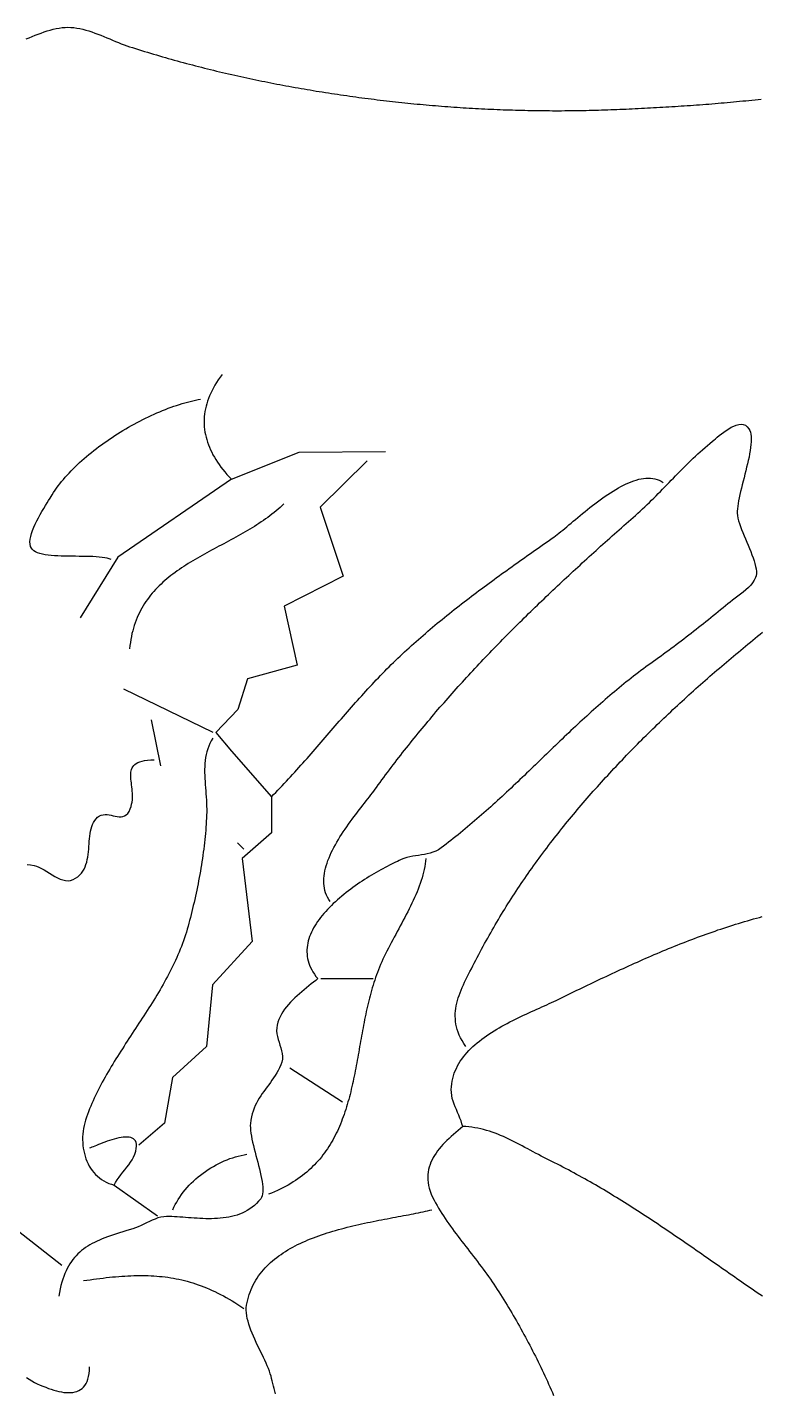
# Model space of a CAD drawing. Header units: millimetres. Extents: x 144 to 1034, y 80 to 1104.
# Drawn here: x 576.4 to 814.1, y 660.9 to 1104.2 of the extents above; entities that cross this region are included whole.
import ezdxf

# ---------------------------------------------------------------- set-up
doc = ezdxf.new("R2010")
doc.units = ezdxf.units.MM
doc.layers.add('0_0_0', color=3, linetype='Continuous')

msp = doc.modelspace()

# ---------------------------------------------------------------- linework, layer by layer
at = {"layer": '0_0_0'}
for points in [[(576, 1100.41), (576.96, 1100.81), (577.93, 1101.21), (578.9, 1101.6), (579.87, 1101.97), (580.85, 1102.34), (581.83, 1102.68), (582.8, 1103), (583.78, 1103.29), (584.75, 1103.55), (585.71, 1103.77), (586.68, 1103.94), (587.63, 1104.08), (588.58, 1104.16), (589.52, 1104.19), (590.46, 1104.16), (591.41, 1104.08), (592.37, 1103.94), (593.33, 1103.77), (594.3, 1103.55), (595.27, 1103.29), (596.25, 1103), (597.22, 1102.68), (598.2, 1102.34), (599.17, 1101.97), (600.15, 1101.6), (601.12, 1101.21), (602.08, 1100.81), (603.05, 1100.41), (604, 1100.01), (604.95, 1099.62), (605.88, 1099.24), (606.81, 1098.87), (607.73, 1098.52), (608.63, 1098.2), (609.52, 1097.9), (610.48, 1097.6), (611.44, 1097.29), (612.4, 1096.99), (613.36, 1096.7), (614.33, 1096.4), (615.29, 1096.11), (616.26, 1095.81), (617.22, 1095.52), (618.19, 1095.24), (619.16, 1094.95), (620.13, 1094.67), (621.1, 1094.39), (622.07, 1094.11), (623.04, 1093.84), (624.01, 1093.56), (624.99, 1093.29), (625.96, 1093.03), (626.93, 1092.76), (627.91, 1092.5), (628.89, 1092.24), (629.86, 1091.98), (630.84, 1091.72), (631.82, 1091.47), (632.8, 1091.22), (633.78, 1090.97), (634.76, 1090.72), (635.74, 1090.48), (636.72, 1090.24), (637.7, 1090), (638.68, 1089.77), (639.66, 1089.53), (640.64, 1089.3), (641.63, 1089.08), (642.61, 1088.85), (643.59, 1088.63), (644.57, 1088.41), (645.56, 1088.19), (646.54, 1087.98), (647.52, 1087.77), (648.5, 1087.56), (649.47, 1087.36), (650.44, 1087.16), (651.42, 1086.96), (652.39, 1086.76), (653.37, 1086.56), (654.34, 1086.37), (655.32, 1086.18), (656.3, 1085.99), (657.28, 1085.8), (658.25, 1085.61), (659.23, 1085.43), (660.21, 1085.24), (661.19, 1085.06), (662.17, 1084.89), (663.15, 1084.71), (664.13, 1084.54), (665.12, 1084.36), (666.1, 1084.19), (667.08, 1084.02), (668.06, 1083.86), (669.05, 1083.69), (670.03, 1083.53), (671.02, 1083.37), (672, 1083.21), (672.99, 1083.06), (673.97, 1082.9), (674.96, 1082.75), (675.95, 1082.6), (676.93, 1082.45), (677.92, 1082.31), (678.91, 1082.16), (679.9, 1082.02), (680.89, 1081.88), (681.88, 1081.74), (682.87, 1081.61), (683.86, 1081.47), (684.85, 1081.34), (685.84, 1081.21), (686.83, 1081.08), (687.82, 1080.96), (688.81, 1080.83), (689.8, 1080.71), (690.79, 1080.59), (691.79, 1080.47), (692.78, 1080.36), (693.77, 1080.24), (694.77, 1080.13), (695.76, 1080.02), (696.75, 1079.91), (697.75, 1079.81), (698.74, 1079.7), (699.74, 1079.6), (700.73, 1079.5), (701.73, 1079.4), (702.72, 1079.31), (703.72, 1079.22), (704.71, 1079.12), (705.71, 1079.04), (706.7, 1078.95), (707.7, 1078.86), (708.7, 1078.78), (709.69, 1078.7), (710.69, 1078.62), (711.69, 1078.54), (712.68, 1078.47), (713.68, 1078.39), (714.68, 1078.32), (715.68, 1078.26), (716.67, 1078.19), (717.67, 1078.12), (718.67, 1078.06), (719.67, 1078), (720.66, 1077.94), (721.66, 1077.89), (722.66, 1077.83), (723.66, 1077.78), (724.66, 1077.73), (725.66, 1077.68), (726.65, 1077.64), (727.65, 1077.59), (728.65, 1077.55), (729.65, 1077.51), (730.65, 1077.47), (731.65, 1077.44), (732.64, 1077.4), (733.64, 1077.37), (734.64, 1077.34), (735.64, 1077.32), (736.64, 1077.29), (737.64, 1077.27), (738.63, 1077.25), (739.63, 1077.23), (740.63, 1077.21), (741.63, 1077.2), (742.63, 1077.18), (743.62, 1077.17), (744.62, 1077.16), (745.62, 1077.16), (746.62, 1077.15), (747.61, 1077.15), (748.61, 1077.15), (749.61, 1077.15), (750.61, 1077.16), (751.6, 1077.17), (752.6, 1077.17), (753.6, 1077.18), (754.59, 1077.2), (755.59, 1077.21), (756.59, 1077.23), (757.58, 1077.25), (758.58, 1077.27), (759.57, 1077.29), (760.57, 1077.32), (761.56, 1077.35), (762.56, 1077.38), (763.55, 1077.41), (764.55, 1077.44), (765.54, 1077.48), (766.54, 1077.51), (767.53, 1077.56), (768.52, 1077.6), (769.51, 1077.64), (770.5, 1077.69), (771.49, 1077.73), (772.48, 1077.78), (773.47, 1077.82), (774.46, 1077.87), (775.45, 1077.92), (776.44, 1077.97), (777.43, 1078.02), (778.42, 1078.08), (779.41, 1078.13), (780.41, 1078.18), (781.4, 1078.24), (782.39, 1078.3), (783.39, 1078.36), (784.38, 1078.41), (785.38, 1078.48), (786.38, 1078.54), (787.37, 1078.6), (788.37, 1078.67), (789.36, 1078.73), (790.36, 1078.8), (791.36, 1078.87), (792.36, 1078.94), (793.35, 1079.01), (794.35, 1079.08), (795.35, 1079.16), (796.35, 1079.24), (797.34, 1079.31), (798.34, 1079.39), (799.34, 1079.47), (800.34, 1079.56), (801.34, 1079.64), (802.34, 1079.73), (803.33, 1079.82), (804.33, 1079.91), (805.33, 1080), (806.33, 1080.09), (807.33, 1080.19), (808.33, 1080.29), (809.32, 1080.39), (810.32, 1080.49), (811.32, 1080.59), (812.32, 1080.7), (813.31, 1080.81), (814.31, 1080.92)], [(639.52, 991.56), (638.88, 990.68), (638.28, 989.81), (637.71, 988.94), (637.18, 988.08), (636.69, 987.21), (636.24, 986.35), (635.83, 985.49), (635.45, 984.64), (635.11, 983.78), (634.8, 982.93), (634.53, 982.08), (634.3, 981.23), (634.11, 980.39), (633.95, 979.55), (633.82, 978.7), (633.74, 977.87), (633.68, 977.03), (633.67, 976.2), (633.68, 975.36), (633.73, 974.53), (633.82, 973.71), (633.94, 972.88), (634.1, 972.06), (634.29, 971.24), (634.51, 970.42), (634.77, 969.6), (635.06, 968.78), (635.38, 967.97), (635.74, 967.16), (636.13, 966.35), (636.55, 965.54), (637, 964.73), (637.49, 963.93), (638.01, 963.13), (638.56, 962.33), (639.14, 961.53), (639.76, 960.73), (640.4, 959.93), (641.08, 959.14), (641.79, 958.35), (642.52, 957.56), (605.73, 932.26), (593.52, 912.56)], [(603.52, 931.56), (602.91, 931.78), (602.21, 931.96), (601.43, 932.11), (600.57, 932.23), (599.65, 932.33), (598.67, 932.4), (597.64, 932.46), (596.57, 932.49), (595.46, 932.52), (594.32, 932.54), (593.16, 932.55), (591.99, 932.56), (590.81, 932.57), (589.64, 932.58), (588.47, 932.6), (587.33, 932.64), (586.2, 932.69), (585.11, 932.75), (584.06, 932.84), (583.06, 932.95), (582.11, 933.09), (581.23, 933.27), (580.41, 933.48), (579.68, 933.72), (579.02, 934.01), (578.47, 934.34), (578.01, 934.73), (577.66, 935.16), (577.37, 935.77), (577.22, 936.47), (577.19, 937.24), (577.26, 938.09), (577.44, 939), (577.71, 939.95), (578.05, 940.95), (578.46, 941.97), (578.92, 943), (579.43, 944.05), (579.97, 945.09), (580.53, 946.12), (581.1, 947.12), (581.67, 948.08), (582.23, 949), (582.76, 949.87), (583.26, 950.67), (583.72, 951.39), (584.12, 952.02), (584.45, 952.56), (584.89, 953.27), (585.36, 953.98), (585.85, 954.68), (586.37, 955.39), (586.9, 956.1), (587.46, 956.8), (588.03, 957.5), (588.63, 958.2), (589.24, 958.89), (589.88, 959.58), (590.53, 960.27), (591.2, 960.96), (591.88, 961.64), (592.59, 962.31), (593.31, 962.98), (594.04, 963.65), (594.79, 964.31), (595.55, 964.97), (596.33, 965.61), (597.12, 966.26), (597.92, 966.9), (598.73, 967.53), (599.55, 968.15), (600.39, 968.76), (601.23, 969.37), (602.09, 969.97), (602.95, 970.56), (603.82, 971.15), (604.7, 971.72), (605.58, 972.29), (606.48, 972.84), (607.37, 973.39), (608.28, 973.93), (609.19, 974.45), (610.1, 974.97), (611.01, 975.47), (611.93, 975.97), (612.85, 976.45), (613.78, 976.92), (614.7, 977.38), (615.62, 977.83), (616.55, 978.26), (617.47, 978.68), (618.39, 979.09), (619.32, 979.48), (620.23, 979.86), (621.15, 980.22), (622.06, 980.58), (622.97, 980.91), (623.87, 981.23), (624.77, 981.54), (625.66, 981.83), (626.55, 982.11), (627.43, 982.36), (628.3, 982.61), (629.16, 982.83), (630.02, 983.04), (630.86, 983.23), (631.7, 983.4), (632.52, 983.56)], [(674.52, 820.56), (674.07, 821.25), (673.67, 821.95), (673.34, 822.67), (673.06, 823.4), (672.84, 824.15), (672.67, 824.91), (672.56, 825.68), (672.49, 826.46), (672.47, 827.25), (672.5, 828.05), (672.57, 828.86), (672.69, 829.68), (672.84, 830.51), (673.04, 831.34), (673.27, 832.18), (673.54, 833.02), (673.84, 833.87), (674.17, 834.71), (674.53, 835.56), (674.92, 836.42), (675.33, 837.27), (675.77, 838.12), (676.24, 838.97), (676.72, 839.82), (677.22, 840.67), (677.73, 841.51), (678.26, 842.35), (678.81, 843.19), (679.36, 844.02), (679.93, 844.84), (680.5, 845.65), (681.08, 846.46), (681.66, 847.25), (682.24, 848.04), (682.82, 848.82), (683.4, 849.58), (683.98, 850.33), (684.55, 851.07), (685.11, 851.8), (685.67, 852.51), (686.21, 853.2), (686.74, 853.88), (687.25, 854.54), (687.75, 855.18), (688.23, 855.81), (688.69, 856.41), (689.12, 857), (689.54, 857.56), (690.13, 858.38), (690.73, 859.2), (691.33, 860.02), (691.93, 860.83), (692.54, 861.65), (693.14, 862.46), (693.75, 863.27), (694.36, 864.07), (694.97, 864.88), (695.58, 865.68), (696.2, 866.48), (696.81, 867.28), (697.43, 868.07), (698.05, 868.87), (698.67, 869.66), (699.3, 870.45), (699.92, 871.23), (700.55, 872.02), (701.18, 872.8), (701.81, 873.58), (702.44, 874.36), (703.08, 875.14), (703.71, 875.92), (704.35, 876.69), (704.99, 877.46), (705.63, 878.23), (706.27, 879), (706.92, 879.76), (707.56, 880.53), (708.21, 881.29), (708.86, 882.05), (709.51, 882.81), (710.16, 883.57), (710.81, 884.32), (711.47, 885.07), (712.13, 885.82), (712.79, 886.57), (713.45, 887.32), (714.11, 888.07), (714.77, 888.81), (715.44, 889.56), (716.1, 890.3), (716.77, 891.04), (717.44, 891.78), (718.11, 892.51), (718.78, 893.25), (719.46, 893.98), (720.13, 894.71), (720.81, 895.44), (721.49, 896.17), (722.17, 896.9), (722.85, 897.63), (723.53, 898.35), (724.21, 899.07), (724.9, 899.8), (725.59, 900.52), (726.28, 901.24), (726.96, 901.95), (727.66, 902.67), (728.35, 903.38), (729.04, 904.1), (729.74, 904.81), (730.43, 905.52), (731.13, 906.23), (731.83, 906.94), (732.53, 907.65), (733.23, 908.35), (733.93, 909.06), (734.64, 909.76), (735.34, 910.47), (736.05, 911.17), (736.76, 911.87), (737.47, 912.57), (738.18, 913.26), (738.89, 913.96), (739.6, 914.66), (740.31, 915.35), (741.03, 916.05), (741.75, 916.74), (742.46, 917.43), (743.18, 918.12), (743.9, 918.81), (744.62, 919.5), (745.34, 920.19), (746.07, 920.88), (746.79, 921.57), (747.52, 922.25), (748.24, 922.94), (748.97, 923.62), (749.7, 924.3), (750.43, 924.99), (751.16, 925.67), (751.89, 926.35), (752.62, 927.03), (753.36, 927.71), (754.09, 928.39), (754.83, 929.07), (755.57, 929.74), (756.3, 930.42), (757.04, 931.1), (757.78, 931.77), (758.52, 932.45), (759.26, 933.12), (760.01, 933.79), (760.75, 934.47), (761.49, 935.14), (762.24, 935.81), (762.99, 936.48), (763.73, 937.16), (764.48, 937.83), (765.23, 938.5), (765.98, 939.17), (766.73, 939.84), (767.48, 940.5), (768.23, 941.17), (768.99, 941.84), (769.74, 942.51), (770.5, 943.18), (771.25, 943.84), (772.01, 944.51), (772.77, 945.18), (773.52, 945.84), (774.3, 946.54), (775.07, 947.23), (775.83, 947.93), (776.58, 948.63), (777.32, 949.34), (778.05, 950.04), (778.78, 950.76), (779.5, 951.47), (780.22, 952.18), (780.93, 952.9), (781.63, 953.62), (782.34, 954.34), (783.04, 955.06), (783.74, 955.78), (784.44, 956.5), (785.14, 957.22), (785.84, 957.94), (786.54, 958.66), (787.24, 959.38), (787.94, 960.1), (788.65, 960.82), (789.37, 961.53), (790.08, 962.25), (790.81, 962.96), (791.54, 963.67), (792.28, 964.37), (793.02, 965.07), (793.78, 965.77), (794.54, 966.46), (795.31, 967.15), (796.1, 967.84), (796.89, 968.52), (797.7, 969.2), (798.52, 969.87), (798.96, 970.23), (799.47, 970.67), (800.06, 971.17), (800.72, 971.72), (801.43, 972.29), (802.18, 972.87), (802.97, 973.43), (803.77, 973.96), (804.59, 974.43), (805.42, 974.83), (806.23, 975.14), (807.02, 975.34), (807.78, 975.4), (808.51, 975.32), (809.18, 975.06), (809.79, 974.61), (810.33, 973.95), (810.6, 973.43), (810.81, 972.83), (810.96, 972.15), (811.04, 971.41), (811.07, 970.61), (811.06, 969.75), (810.99, 968.83), (810.88, 967.87), (810.74, 966.87), (810.56, 965.84), (810.36, 964.77), (810.12, 963.68), (809.87, 962.57), (809.6, 961.44), (809.32, 960.31), (809.04, 959.17), (808.75, 958.04), (808.46, 956.91), (808.17, 955.8), (807.9, 954.7), (807.64, 953.63), (807.4, 952.59), (807.17, 951.58), (806.98, 950.61), (806.82, 949.69), (806.69, 948.82), (806.6, 948), (806.56, 947.25), (806.56, 946.56), (806.64, 945.79), (806.78, 944.97), (806.99, 944.1), (807.26, 943.2), (807.58, 942.25), (807.94, 941.28), (808.33, 940.28), (808.75, 939.26), (809.18, 938.23), (809.62, 937.19), (810.06, 936.15), (810.5, 935.12), (810.92, 934.09), (811.31, 933.08), (811.68, 932.09), (812, 931.13), (812.28, 930.2), (812.5, 929.31), (812.66, 928.47), (812.75, 927.67), (812.75, 926.94), (812.67, 926.26), (812.49, 925.65), (812.08, 924.8), (811.54, 923.98), (810.9, 923.18), (810.17, 922.42), (809.37, 921.68), (808.52, 920.96), (807.65, 920.27), (806.77, 919.6), (805.89, 918.96), (805.05, 918.33), (804.25, 917.73), (803.52, 917.14), (802.74, 916.49), (801.95, 915.84), (801.16, 915.19), (800.37, 914.54), (799.58, 913.9), (798.79, 913.25), (797.99, 912.61), (797.2, 911.97), (796.41, 911.34), (795.61, 910.7), (794.81, 910.07), (794.01, 909.44), (793.21, 908.81), (792.41, 908.18), (791.61, 907.56), (790.8, 906.93), (790, 906.31), (789.19, 905.69), (788.38, 905.07), (787.57, 904.46), (786.76, 903.85), (785.94, 903.23), (785.12, 902.62), (784.31, 902.02), (783.49, 901.41), (782.66, 900.81), (781.84, 900.21), (781.01, 899.61), (780.19, 899.01), (779.36, 898.41), (778.52, 897.82), (777.71, 897.23), (776.91, 896.65), (776.1, 896.06), (775.3, 895.46), (774.51, 894.86), (773.71, 894.26), (772.92, 893.65), (772.14, 893.04), (771.36, 892.42), (770.58, 891.8), (769.8, 891.17), (769.03, 890.55), (768.26, 889.92), (767.49, 889.28), (766.73, 888.64), (765.97, 888), (765.21, 887.35), (764.45, 886.71), (763.7, 886.06), (762.95, 885.4), (762.2, 884.74), (761.45, 884.09), (760.71, 883.42), (759.97, 882.76), (759.22, 882.09), (758.49, 881.42), (757.75, 880.75), (757.02, 880.08), (756.28, 879.4), (755.55, 878.73), (754.82, 878.05), (754.09, 877.37), (753.36, 876.69), (752.64, 876), (751.91, 875.32), (751.19, 874.63), (750.47, 873.94), (749.74, 873.26), (749.02, 872.57), (748.3, 871.88), (747.58, 871.19), (746.86, 870.49), (746.14, 869.8), (745.43, 869.11), (744.71, 868.42), (743.99, 867.72), (743.27, 867.03), (742.55, 866.34), (741.84, 865.64), (741.12, 864.95), (740.4, 864.26), (739.68, 863.57), (738.96, 862.88), (738.24, 862.18), (737.52, 861.49), (736.8, 860.8), (736.08, 860.12), (735.36, 859.43), (734.64, 858.74), (733.91, 858.06), (733.19, 857.37), (732.46, 856.69), (731.73, 856.01), (731, 855.33), (730.27, 854.65), (729.54, 853.98), (728.81, 853.3), (728.07, 852.63), (727.34, 851.96), (726.6, 851.29), (725.86, 850.63), (725.12, 849.96), (724.37, 849.3), (723.63, 848.65), (722.88, 847.99), (722.13, 847.34), (721.37, 846.69), (720.62, 846.04), (719.86, 845.4), (719.1, 844.76), (718.33, 844.12), (717.57, 843.49), (716.8, 842.86), (716.02, 842.24), (715.25, 841.61), (714.47, 841), (713.69, 840.38), (712.9, 839.77), (712.11, 839.17), (711.32, 838.56), (710.52, 837.97), (709.65, 837.38), (708.76, 836.91), (707.86, 836.53), (706.94, 836.23), (706.02, 836), (705.09, 835.81), (704.15, 835.66), (703.21, 835.52), (702.26, 835.38), (701.31, 835.23), (700.36, 835.05), (699.41, 834.81), (698.47, 834.52), (697.52, 834.14), (696.94, 833.87), (696.33, 833.59), (695.71, 833.3), (695.07, 832.98), (694.41, 832.66), (693.74, 832.32), (693.05, 831.96), (692.35, 831.59), (691.65, 831.21), (690.93, 830.81), (690.2, 830.4), (689.46, 829.98), (688.72, 829.55), (687.97, 829.1), (687.22, 828.64), (686.47, 828.17), (685.71, 827.69), (684.96, 827.19), (684.2, 826.69), (683.44, 826.18), (682.69, 825.65), (681.94, 825.11), (681.2, 824.57), (680.46, 824.01), (679.73, 823.45), (679.01, 822.87), (678.3, 822.29), (677.6, 821.7), (676.91, 821.1), (676.24, 820.49), (675.57, 819.88), (674.93, 819.26), (674.3, 818.63), (673.69, 817.99), (673.1, 817.35), (672.53, 816.7), (671.98, 816.04), (671.45, 815.38), (670.94, 814.71), (670.46, 814.04), (670.01, 813.36), (669.59, 812.68), (669.19, 811.99), (668.82, 811.3), (668.48, 810.61), (668.18, 809.91), (667.9, 809.2), (667.66, 808.5), (667.46, 807.79), (667.29, 807.08), (667.16, 806.36), (667.07, 805.65), (667.02, 804.93), (667.01, 804.21), (667.04, 803.49), (667.12, 802.77), (667.24, 802.05), (667.41, 801.33), (667.62, 800.6), (667.88, 799.88), (668.19, 799.16), (668.55, 798.44), (668.97, 797.71), (669.43, 796.99), (669.95, 796.28), (670.52, 795.56), (669.85, 794.98), (669.15, 794.39), (668.42, 793.8), (667.67, 793.19), (666.91, 792.57), (666.14, 791.94), (665.37, 791.3), (664.61, 790.64), (663.85, 789.97), (663.11, 789.29), (662.38, 788.59), (661.68, 787.87), (661.01, 787.13), (660.38, 786.37), (659.79, 785.6), (659.24, 784.8), (658.75, 783.99), (658.31, 783.15), (657.93, 782.29), (657.63, 781.4), (657.4, 780.49), (657.24, 779.56), (657.2, 778.61), (657.28, 777.67), (657.45, 776.74), (657.69, 775.81), (657.97, 774.89), (658.27, 773.97), (658.56, 773.05), (658.81, 772.14), (659, 771.23), (659.09, 770.31), (659.08, 769.4), (658.92, 768.48), (658.59, 767.56), (658.16, 766.65), (657.7, 765.78), (657.22, 764.95), (656.72, 764.14), (656.2, 763.36), (655.68, 762.6), (655.15, 761.86), (654.62, 761.13), (654.09, 760.4), (653.56, 759.68), (653.04, 758.95), (652.53, 758.22), (652.03, 757.49), (651.56, 756.73), (651.1, 755.96), (650.67, 755.16), (650.28, 754.34), (649.91, 753.48), (649.58, 752.58), (649.29, 751.65), (649.04, 750.67), (648.85, 749.64), (648.7, 748.56), (648.65, 747.85), (648.67, 747.08), (648.73, 746.25), (648.85, 745.36), (649, 744.43), (649.19, 743.46), (649.41, 742.45), (649.65, 741.41), (649.92, 740.34), (650.2, 739.26), (650.49, 738.17), (650.78, 737.08), (651.07, 735.98), (651.35, 734.89), (651.63, 733.81), (651.88, 732.76), (652.11, 731.72), (652.32, 730.72), (652.49, 729.75), (652.62, 728.83), (652.71, 727.96), (652.75, 727.14), (652.73, 726.38), (652.66, 725.69), (652.52, 725.08), (652.3, 724.54), (652.02, 724.09), (651.36, 723.31), (650.67, 722.6), (649.96, 721.94), (649.22, 721.35), (648.46, 720.81), (647.67, 720.32), (646.87, 719.88), (646.05, 719.48), (645.2, 719.14), (644.35, 718.83), (643.47, 718.57), (642.59, 718.35), (641.69, 718.16), (640.78, 718), (639.86, 717.88), (638.93, 717.78), (638, 717.72), (637.06, 717.67), (636.11, 717.65), (635.17, 717.65), (634.22, 717.66), (633.27, 717.69), (632.32, 717.73), (631.38, 717.79), (630.43, 717.85), (629.5, 717.91), (628.57, 717.98), (627.64, 718.05), (626.73, 718.12), (625.83, 718.18), (624.94, 718.24), (624.06, 718.28), (623.2, 718.32), (622.35, 718.35), (621.52, 718.36), (620.56, 718.3), (619.61, 718.13), (618.67, 717.88), (617.75, 717.55), (616.84, 717.17), (615.93, 716.75), (615.03, 716.31), (614.14, 715.86), (613.24, 715.42), (612.34, 715.01), (611.44, 714.65), (610.52, 714.35), (609.41, 714.02), (608.32, 713.7), (607.27, 713.38), (606.23, 713.06), (605.23, 712.74), (604.25, 712.42), (603.3, 712.09), (602.38, 711.76), (601.48, 711.42), (600.61, 711.08), (599.77, 710.72), (598.95, 710.35), (598.16, 709.97), (597.4, 709.57), (596.65, 709.15), (595.94, 708.72), (595.25, 708.27), (594.59, 707.79), (593.95, 707.3), (593.33, 706.77), (592.74, 706.23), (592.18, 705.65), (591.64, 705.04), (591.12, 704.41), (590.63, 703.74), (590.16, 703.03), (589.71, 702.29), (589.29, 701.51), (588.89, 700.7), (588.52, 699.84), (588.16, 698.94), (587.83, 697.99), (587.53, 697.01), (587.24, 695.97), (586.98, 694.88), (586.74, 693.75), (586.52, 692.56)], [(642.52, 957.56), (664.52, 966.35), (692.52, 966.56)], [(686.52, 963.56), (671.34, 948.54), (678.81, 926.09), (659.65, 916.41), (663.9, 897.21), (647.75, 892.82), (644.64, 882.82), (637.45, 875.45), (642.52, 869.35), (655.52, 854.56), (656.22, 855.27), (656.92, 855.98), (657.61, 856.7), (658.3, 857.41), (658.99, 858.14), (659.67, 858.86), (660.36, 859.59), (661.03, 860.32), (661.71, 861.05), (662.38, 861.79), (663.06, 862.52), (663.73, 863.26), (664.39, 864), (665.06, 864.75), (665.72, 865.49), (666.38, 866.24), (667.05, 866.99), (667.7, 867.74), (668.36, 868.49), (669.02, 869.24), (669.68, 869.99), (670.33, 870.75), (670.99, 871.5), (671.64, 872.26), (672.29, 873.01), (672.95, 873.77), (673.6, 874.53), (674.25, 875.28), (674.9, 876.04), (675.56, 876.8), (676.21, 877.55), (676.86, 878.31), (677.52, 879.06), (678.17, 879.82), (678.82, 880.57), (679.48, 881.33), (680.14, 882.08), (680.8, 882.83), (681.45, 883.58), (682.12, 884.33), (682.78, 885.08), (683.44, 885.82), (684.11, 886.56), (684.77, 887.31), (685.44, 888.05), (686.11, 888.79), (686.79, 889.52), (687.46, 890.25), (688.14, 890.99), (688.82, 891.71), (689.51, 892.44), (690.19, 893.16), (690.88, 893.88), (691.58, 894.6), (692.27, 895.31), (692.97, 896.02), (693.68, 896.73), (694.38, 897.43), (695.09, 898.13), (695.81, 898.83), (696.52, 899.52), (697.24, 900.21), (697.97, 900.89), (698.7, 901.57), (699.43, 902.25), (700.17, 902.92), (700.91, 903.6), (701.65, 904.26), (702.4, 904.93), (703.15, 905.6), (703.9, 906.26), (704.66, 906.92), (705.42, 907.57), (706.18, 908.23), (706.95, 908.88), (707.72, 909.53), (708.49, 910.17), (709.27, 910.82), (710.05, 911.46), (710.83, 912.1), (711.61, 912.74), (712.4, 913.37), (713.19, 914), (713.98, 914.63), (714.77, 915.26), (715.56, 915.89), (716.36, 916.51), (717.16, 917.13), (717.96, 917.75), (718.76, 918.37), (719.57, 918.98), (720.37, 919.6), (721.18, 920.21), (721.99, 920.82), (722.8, 921.43), (723.61, 922.04), (724.43, 922.64), (725.24, 923.24), (726.06, 923.84), (726.87, 924.44), (727.69, 925.04), (728.51, 925.64), (729.32, 926.23), (730.14, 926.83), (730.96, 927.42), (731.78, 928.01), (732.6, 928.6), (733.42, 929.18), (734.25, 929.77), (735.07, 930.35), (735.89, 930.94), (736.71, 931.52), (737.53, 932.1), (738.35, 932.68), (739.17, 933.26), (739.99, 933.84), (740.81, 934.41), (741.63, 934.99), (742.45, 935.56), (743.26, 936.14), (744.08, 936.71), (744.9, 937.28), (745.71, 937.85), (746.52, 938.42), (747.04, 938.79), (747.57, 939.19), (748.13, 939.62), (748.72, 940.08), (749.32, 940.56), (749.95, 941.08), (750.6, 941.61), (751.27, 942.16), (751.95, 942.74), (752.65, 943.33), (753.37, 943.93), (754.11, 944.55), (754.86, 945.17), (755.62, 945.8), (756.39, 946.44), (757.18, 947.08), (757.98, 947.73), (758.78, 948.37), (759.6, 949.01), (760.42, 949.64), (761.25, 950.27), (762.08, 950.88), (762.92, 951.49), (763.76, 952.08), (764.61, 952.66), (765.45, 953.21), (766.3, 953.75), (767.15, 954.26), (767.99, 954.75), (768.84, 955.22), (769.68, 955.65), (770.51, 956.06), (771.35, 956.43), (772.17, 956.76), (772.99, 957.06), (773.8, 957.32), (774.6, 957.54), (775.39, 957.71), (776.17, 957.84), (776.94, 957.91), (777.69, 957.94), (778.43, 957.92), (779.16, 957.84), (779.87, 957.71), (780.56, 957.51), (781.23, 957.26), (781.89, 956.94), (782.52, 956.56)], [(659.52, 949.56), (658.91, 948.97), (658.29, 948.4), (657.65, 947.84), (657.01, 947.29), (656.35, 946.75), (655.68, 946.22), (655, 945.7), (654.31, 945.18), (653.61, 944.68), (652.91, 944.19), (652.19, 943.7), (651.47, 943.22), (650.74, 942.75), (650, 942.28), (649.26, 941.82), (648.51, 941.37), (647.76, 940.92), (647, 940.48), (646.24, 940.04), (645.47, 939.6), (644.7, 939.17), (643.92, 938.74), (643.15, 938.32), (642.37, 937.9), (641.59, 937.47), (640.81, 937.05), (640.03, 936.63), (639.24, 936.22), (638.46, 935.8), (637.68, 935.38), (636.9, 934.96), (636.12, 934.54), (635.34, 934.12), (634.57, 933.69), (633.8, 933.27), (633.03, 932.84), (632.26, 932.41), (631.5, 931.97), (630.75, 931.53), (630, 931.08), (629.26, 930.63), (628.52, 930.18), (627.79, 929.72), (627.06, 929.25), (626.35, 928.77), (625.64, 928.29), (624.94, 927.8), (624.25, 927.31), (623.57, 926.8), (622.9, 926.29), (622.24, 925.76), (621.59, 925.23), (620.96, 924.69), (620.33, 924.13), (619.72, 923.57), (619.12, 922.99), (618.53, 922.4), (617.95, 921.8), (617.4, 921.19), (616.85, 920.56), (616.32, 919.92), (615.81, 919.26), (615.31, 918.59), (614.83, 917.91), (614.36, 917.21), (613.92, 916.5), (613.49, 915.76), (613.08, 915.02), (612.69, 914.25), (612.31, 913.47), (611.96, 912.67), (611.63, 911.85), (611.32, 911.01), (611.03, 910.16), (610.76, 909.28), (610.51, 908.38), (610.29, 907.47), (610.09, 906.53), (609.91, 905.57), (609.76, 904.59), (609.63, 903.58), (609.52, 902.56)], [(718.52, 773.56), (717.9, 774.49), (717.34, 775.42), (716.86, 776.33), (716.43, 777.23), (716.07, 778.13), (715.77, 779.01), (715.53, 779.89), (715.35, 780.77), (715.22, 781.63), (715.14, 782.49), (715.11, 783.35), (715.12, 784.2), (715.18, 785.05), (715.28, 785.9), (715.43, 786.74), (715.61, 787.59), (715.82, 788.43), (716.07, 789.27), (716.35, 790.12), (716.66, 790.96), (716.99, 791.81), (717.35, 792.66), (717.73, 793.51), (718.13, 794.37), (718.54, 795.23), (718.97, 796.1), (719.42, 796.98), (719.87, 797.86), (720.33, 798.75), (720.8, 799.65), (721.27, 800.56), (721.75, 801.48), (722.23, 802.4), (722.71, 803.32), (723.19, 804.23), (723.67, 805.13), (724.16, 806.03), (724.64, 806.92), (725.13, 807.8), (725.62, 808.69), (726.11, 809.56), (726.6, 810.43), (727.1, 811.3), (727.6, 812.17), (728.1, 813.03), (728.6, 813.88), (729.1, 814.73), (729.61, 815.58), (730.12, 816.43), (730.63, 817.27), (731.15, 818.11), (731.67, 818.95), (732.19, 819.78), (732.71, 820.61), (733.24, 821.44), (733.78, 822.27), (734.31, 823.1), (734.85, 823.92), (735.4, 824.75), (735.95, 825.57), (736.5, 826.39), (737.06, 827.21), (737.62, 828.03), (738.18, 828.85), (738.75, 829.67), (739.33, 830.49), (739.91, 831.31), (740.5, 832.13), (741.09, 832.95), (741.69, 833.77), (742.29, 834.59), (742.9, 835.42), (743.51, 836.24), (744.13, 837.07), (744.75, 837.9), (745.39, 838.73), (746.02, 839.56), (746.62, 840.34), (747.23, 841.11), (747.83, 841.89), (748.44, 842.66), (749.05, 843.43), (749.67, 844.2), (750.29, 844.97), (750.91, 845.74), (751.53, 846.5), (752.15, 847.27), (752.78, 848.03), (753.41, 848.79), (754.05, 849.55), (754.68, 850.31), (755.32, 851.06), (755.96, 851.82), (756.61, 852.57), (757.25, 853.32), (757.9, 854.07), (758.55, 854.82), (759.21, 855.57), (759.86, 856.31), (760.52, 857.06), (761.18, 857.8), (761.85, 858.54), (762.51, 859.28), (763.18, 860.01), (763.85, 860.75), (764.53, 861.49), (765.2, 862.22), (765.88, 862.95), (766.56, 863.68), (767.24, 864.41), (767.93, 865.13), (768.61, 865.86), (769.3, 866.58), (769.99, 867.31), (770.69, 868.03), (771.38, 868.75), (772.08, 869.46), (772.78, 870.18), (773.48, 870.89), (774.18, 871.61), (774.89, 872.32), (775.6, 873.03), (776.31, 873.74), (777.02, 874.44), (777.73, 875.15), (778.45, 875.85), (779.17, 876.56), (779.89, 877.26), (780.61, 877.96), (781.33, 878.66), (782.06, 879.35), (782.78, 880.05), (783.51, 880.74), (784.24, 881.43), (784.98, 882.12), (785.71, 882.81), (786.45, 883.5), (787.18, 884.19), (787.92, 884.87), (788.66, 885.55), (789.41, 886.24), (790.15, 886.92), (790.9, 887.59), (791.65, 888.27), (792.39, 888.95), (793.15, 889.62), (793.9, 890.29), (794.65, 890.96), (795.41, 891.63), (796.16, 892.3), (796.92, 892.97), (797.68, 893.63), (798.44, 894.3), (799.21, 894.96), (799.97, 895.62), (800.74, 896.28), (801.5, 896.94), (802.27, 897.59), (803.04, 898.25), (803.81, 898.9), (804.58, 899.55), (805.36, 900.21), (806.13, 900.85), (806.91, 901.5), (807.68, 902.15), (808.46, 902.79), (809.24, 903.44), (810.02, 904.08), (810.8, 904.72), (811.58, 905.36), (812.37, 905.99), (813.15, 906.63), (813.94, 907.26), (814.73, 907.9)], [(607.52, 889.56), (636.52, 875.56)], [(616.52, 879.56), (619.52, 864.56)], [(636.52, 873.56), (636.01, 872.71), (635.55, 871.84), (635.16, 870.96), (634.84, 870.06), (634.56, 869.15), (634.34, 868.22), (634.16, 867.29), (634.03, 866.34), (633.94, 865.38), (633.88, 864.41), (633.85, 863.43), (633.85, 862.45), (633.87, 861.46), (633.92, 860.47), (633.97, 859.48), (634.04, 858.48), (634.12, 857.48), (634.2, 856.48), (634.28, 855.48), (634.35, 854.48), (634.42, 853.48), (634.47, 852.49), (634.5, 851.51), (634.52, 850.53), (634.51, 849.56), (634.48, 848.59), (634.44, 847.62), (634.39, 846.64), (634.33, 845.65), (634.27, 844.66), (634.19, 843.66), (634.1, 842.66), (634.01, 841.65), (633.91, 840.64), (633.8, 839.62), (633.68, 838.6), (633.55, 837.58), (633.41, 836.56), (633.27, 835.53), (633.12, 834.5), (632.97, 833.48), (632.8, 832.45), (632.63, 831.42), (632.46, 830.39), (632.28, 829.37), (632.09, 828.34), (631.89, 827.32), (631.7, 826.3), (631.49, 825.28), (631.28, 824.27), (631.07, 823.26), (630.85, 822.25), (630.63, 821.25), (630.4, 820.26), (630.17, 819.27), (629.94, 818.29), (629.7, 817.31), (629.46, 816.35), (629.22, 815.39), (628.97, 814.43), (628.72, 813.49), (628.47, 812.56), (628.21, 811.6), (627.92, 810.65), (627.63, 809.71), (627.32, 808.77), (627, 807.84), (626.66, 806.91), (626.31, 805.99), (625.95, 805.07), (625.58, 804.17), (625.2, 803.26), (624.81, 802.36), (624.4, 801.47), (623.99, 800.58), (623.56, 799.69), (623.13, 798.81), (622.69, 797.94), (622.24, 797.06), (621.78, 796.19), (621.31, 795.33), (620.84, 794.47), (620.36, 793.61), (619.87, 792.76), (619.38, 791.9), (618.88, 791.06), (618.37, 790.21), (617.86, 789.37), (617.34, 788.53), (616.83, 787.69), (616.3, 786.85), (615.77, 786.02), (615.24, 785.18), (614.71, 784.35), (614.18, 783.52), (613.64, 782.7), (613.1, 781.87), (612.56, 781.04), (612.02, 780.22), (611.47, 779.39), (610.93, 778.57), (610.39, 777.74), (609.85, 776.92), (609.31, 776.1), (608.77, 775.27), (608.23, 774.45), (607.7, 773.62), (607.17, 772.8), (606.64, 771.97), (606.11, 771.14), (605.59, 770.31), (605.07, 769.48), (604.56, 768.65), (604.05, 767.82), (603.55, 766.99), (603.05, 766.15), (602.56, 765.31), (602.07, 764.47), (601.59, 763.62), (601.12, 762.78), (600.66, 761.93), (600.2, 761.08), (599.76, 760.22), (599.32, 759.36), (598.89, 758.5), (598.47, 757.63), (598.06, 756.76), (597.66, 755.89), (597.27, 755.01), (596.89, 754.13), (596.52, 753.25), (596.17, 752.35), (595.82, 751.46), (595.49, 750.56), (595.2, 749.67), (594.95, 748.78), (594.73, 747.87), (594.56, 746.96), (594.43, 746.04), (594.33, 745.12), (594.28, 744.19), (594.27, 743.27), (594.3, 742.36), (594.38, 741.45), (594.49, 740.55), (594.64, 739.67), (594.84, 738.79), (595.07, 737.94), (595.35, 737.1), (595.67, 736.29), (596.03, 735.5), (596.43, 734.74), (596.88, 734.01), (597.36, 733.3), (597.89, 732.64), (598.46, 732), (599.07, 731.41), (599.72, 730.86), (600.42, 730.35), (601.15, 729.89), (601.93, 729.48), (602.75, 729.12), (603.62, 728.81), (604.52, 728.56), (604.98, 729.44), (605.51, 730.29), (606.1, 731.12), (606.72, 731.93), (607.36, 732.73), (608.01, 733.52), (608.65, 734.32), (609.27, 735.12), (609.85, 735.94), (610.38, 736.78), (610.83, 737.65), (611.2, 738.56), (611.49, 739.53), (611.68, 740.4), (611.76, 741.16), (611.74, 741.82), (611.62, 742.39), (611.42, 742.87), (611.14, 743.26), (610.78, 743.57), (610.36, 743.82), (609.87, 743.99), (609.33, 744.1), (608.73, 744.15), (608.1, 744.14), (607.43, 744.09), (606.73, 743.99), (606, 743.85), (605.26, 743.68), (604.5, 743.48), (603.74, 743.26), (602.98, 743.02), (602.23, 742.76), (601.5, 742.5), (600.78, 742.23), (600.09, 741.96), (599.43, 741.7), (598.81, 741.45), (598.24, 741.22), (597.72, 741.01), (597.25, 740.83), (596.85, 740.67), (596.52, 740.56)], [(576.33, 832.57), (577.41, 832.42), (578.52, 832.21), (579.31, 832), (580.12, 831.67), (580.95, 831.27), (581.79, 830.79), (582.65, 830.28), (583.52, 829.75), (584.39, 829.22), (585.27, 828.71), (586.14, 828.25), (587.01, 827.86), (587.88, 827.56), (588.73, 827.37), (589.57, 827.32), (590.39, 827.42), (591.19, 827.69), (592, 828.13), (592.71, 828.62), (593.34, 829.17), (593.88, 829.77), (594.35, 830.41), (594.75, 831.09), (595.09, 831.81), (595.37, 832.57), (595.6, 833.35), (595.79, 834.15), (595.95, 834.98), (596.07, 835.82), (596.17, 836.67), (596.25, 837.53), (596.32, 838.39), (596.39, 839.25), (596.45, 840.1), (596.53, 840.95), (596.62, 841.78), (596.73, 842.59), (596.87, 843.38), (597.04, 844.14), (597.25, 844.87), (597.51, 845.56), (597.82, 846.22), (598.19, 846.83), (598.62, 847.39), (599.13, 847.9), (599.7, 848.31), (600.3, 848.58), (600.92, 848.73), (601.56, 848.78), (602.21, 848.75), (602.88, 848.66), (603.54, 848.53), (604.21, 848.38), (604.87, 848.24), (605.52, 848.13), (606.15, 848.06), (606.76, 848.05), (607.35, 848.14), (607.91, 848.34), (608.43, 848.66), (608.91, 849.14), (609.35, 849.79), (609.74, 850.63), (609.99, 851.37), (610.18, 852.1), (610.32, 852.83), (610.4, 853.55), (610.45, 854.27), (610.46, 854.98), (610.44, 855.69), (610.39, 856.38), (610.33, 857.06), (610.25, 857.73), (610.17, 858.39), (610.09, 859.03), (610.01, 859.65), (609.95, 860.26), (609.9, 860.85), (609.87, 861.41), (609.88, 861.96), (609.92, 862.48), (610, 862.97), (610.13, 863.44), (610.31, 863.89), (610.55, 864.3), (610.86, 864.69), (611.23, 865.04), (611.69, 865.36), (612.22, 865.64), (612.85, 865.89), (613.57, 866.1), (614.39, 866.28), (615.32, 866.41), (616.36, 866.51), (617.52, 866.56)], [(655.52, 854.56), (655.48, 842.86), (646.03, 834.52), (649.22, 807.56), (636.42, 793.5), (634.47, 773.56), (623.38, 763.5), (620.78, 748.61), (612.52, 741.56)], [(644.52, 839.56), (646.52, 837.56)], [(705.52, 834.56), (705.45, 833.67), (705.34, 832.78), (705.2, 831.88), (705.02, 830.98), (704.82, 830.08), (704.59, 829.17), (704.34, 828.26), (704.06, 827.35), (703.75, 826.43), (703.42, 825.52), (703.08, 824.6), (702.71, 823.68), (702.32, 822.76), (701.92, 821.84), (701.5, 820.92), (701.07, 820), (700.63, 819.07), (700.17, 818.15), (699.71, 817.23), (699.23, 816.31), (698.75, 815.39), (698.27, 814.47), (697.78, 813.55), (697.29, 812.63), (696.79, 811.72), (696.3, 810.8), (695.81, 809.89), (695.32, 808.99), (694.83, 808.08), (694.35, 807.18), (693.88, 806.28), (693.42, 805.39), (692.96, 804.5), (692.52, 803.61), (692.09, 802.73), (691.67, 801.86), (691.27, 800.99), (690.89, 800.12), (690.52, 799.26), (690.17, 798.41), (689.85, 797.56), (689.55, 796.74), (689.26, 795.91), (688.98, 795.08), (688.71, 794.24), (688.45, 793.4), (688.19, 792.56), (687.95, 791.72), (687.71, 790.87), (687.49, 790.01), (687.26, 789.16), (687.05, 788.3), (686.84, 787.44), (686.64, 786.58), (686.44, 785.71), (686.25, 784.84), (686.07, 783.97), (685.89, 783.1), (685.71, 782.23), (685.54, 781.36), (685.37, 780.48), (685.2, 779.61), (685.04, 778.73), (684.88, 777.85), (684.72, 776.98), (684.56, 776.1), (684.41, 775.22), (684.25, 774.35), (684.1, 773.47), (683.94, 772.59), (683.79, 771.72), (683.64, 770.85), (683.48, 769.97), (683.32, 769.1), (683.16, 768.23), (683, 767.37), (682.84, 766.5), (682.67, 765.64), (682.5, 764.78), (682.33, 763.92), (682.15, 763.06), (681.97, 762.21), (681.79, 761.36), (681.6, 760.52), (681.4, 759.68), (681.2, 758.84), (680.99, 758), (680.78, 757.17), (680.55, 756.35), (680.33, 755.53), (680.09, 754.71), (679.85, 753.9), (679.59, 753.09), (679.33, 752.29), (679.06, 751.49), (678.78, 750.7), (678.49, 749.92), (678.19, 749.14), (677.88, 748.37), (677.56, 747.6), (677.22, 746.84), (676.88, 746.09), (676.52, 745.35), (676.15, 744.61), (675.77, 743.88), (675.37, 743.16), (674.97, 742.44), (674.54, 741.73), (674.1, 741.03), (673.65, 740.34), (673.19, 739.66), (672.7, 738.99), (672.2, 738.32), (671.69, 737.67), (671.16, 737.02), (670.61, 736.39), (670.04, 735.76), (669.46, 735.14), (668.86, 734.54), (668.24, 733.94), (667.6, 733.35), (666.94, 732.78), (666.27, 732.21), (665.57, 731.66), (664.85, 731.12), (664.11, 730.59), (663.35, 730.07), (662.57, 729.56), (661.77, 729.07), (660.95, 728.58), (660.1, 728.11), (659.23, 727.65), (658.34, 727.21), (657.42, 726.78), (656.48, 726.36), (655.51, 725.95), (654.52, 725.56)], [(814.69, 692.47), (813.86, 693.04), (813.04, 693.6), (812.21, 694.17), (811.38, 694.74), (810.55, 695.31), (809.73, 695.89), (808.9, 696.46), (808.08, 697.03), (807.25, 697.6), (806.43, 698.18), (805.61, 698.75), (804.78, 699.32), (803.96, 699.9), (803.14, 700.47), (802.32, 701.05), (801.49, 701.62), (800.67, 702.2), (799.85, 702.77), (799.03, 703.35), (798.21, 703.92), (797.38, 704.49), (796.56, 705.07), (795.74, 705.64), (794.92, 706.21), (794.1, 706.79), (793.27, 707.36), (792.45, 707.93), (791.63, 708.5), (790.81, 709.07), (789.98, 709.64), (789.16, 710.21), (788.33, 710.77), (787.51, 711.34), (786.68, 711.91), (785.85, 712.47), (785.03, 713.03), (784.2, 713.6), (783.37, 714.16), (782.54, 714.72), (781.71, 715.27), (780.88, 715.83), (780.05, 716.39), (779.22, 716.94), (778.38, 717.49), (777.55, 718.04), (776.71, 718.59), (775.87, 719.14), (775.04, 719.68), (774.2, 720.22), (773.35, 720.76), (772.51, 721.3), (771.67, 721.84), (770.82, 722.38), (769.98, 722.91), (769.13, 723.44), (768.28, 723.97), (767.43, 724.49), (766.58, 725.01), (765.72, 725.53), (764.87, 726.05), (764.01, 726.57), (763.15, 727.08), (762.29, 727.59), (761.43, 728.1), (760.56, 728.6), (759.69, 729.1), (758.83, 729.6), (757.95, 730.09), (757.08, 730.59), (756.21, 731.07), (755.33, 731.56), (754.45, 732.04), (753.57, 732.52), (752.68, 733), (751.8, 733.47), (750.91, 733.94), (750.02, 734.4), (749.12, 734.86), (748.23, 735.32), (747.33, 735.77), (746.43, 736.22), (745.52, 736.67), (744.65, 737.1), (743.78, 737.54), (742.92, 737.99), (742.05, 738.45), (741.18, 738.91), (740.32, 739.38), (739.45, 739.85), (738.59, 740.32), (737.72, 740.78), (736.85, 741.25), (735.98, 741.71), (735.11, 742.16), (734.24, 742.61), (733.36, 743.04), (732.48, 743.47), (731.59, 743.88), (730.7, 744.28), (729.81, 744.67), (728.91, 745.04), (728, 745.39), (727.09, 745.72), (726.17, 746.02), (725.24, 746.31), (724.31, 746.57), (723.37, 746.8), (722.42, 747.01), (721.46, 747.18), (720.49, 747.33), (719.51, 747.44), (718.52, 747.52), (717.52, 747.56), (717.28, 748.48), (716.98, 749.4), (716.63, 750.31), (716.26, 751.22), (715.87, 752.13), (715.47, 753.03), (715.09, 753.94), (714.74, 754.86), (714.42, 755.77), (714.16, 756.7), (713.96, 757.64), (713.84, 758.59), (713.81, 759.56), (713.86, 760.48), (713.96, 761.39), (714.1, 762.28), (714.29, 763.15), (714.52, 764), (714.79, 764.83), (715.1, 765.64), (715.46, 766.43), (715.84, 767.21), (716.27, 767.97), (716.73, 768.71), (717.22, 769.44), (717.75, 770.15), (718.3, 770.85), (718.89, 771.52), (719.5, 772.19), (720.14, 772.84), (720.81, 773.47), (721.49, 774.09), (722.21, 774.7), (722.94, 775.29), (723.69, 775.87), (724.46, 776.44), (725.25, 777), (726.05, 777.54), (726.87, 778.07), (727.69, 778.59), (728.54, 779.1), (729.39, 779.59), (730.24, 780.08), (731.11, 780.56), (731.98, 781.02), (732.86, 781.48), (733.74, 781.93), (734.62, 782.37), (735.5, 782.8), (736.38, 783.22), (737.26, 783.64), (738.14, 784.04), (739, 784.44), (739.87, 784.84), (740.72, 785.22), (741.57, 785.6), (742.4, 785.98), (743.22, 786.35), (744.03, 786.71), (744.83, 787.07), (745.6, 787.42), (746.36, 787.77), (747.1, 788.12), (747.83, 788.46), (748.52, 788.8), (749.38, 789.22), (750.23, 789.64), (751.09, 790.06), (751.95, 790.48), (752.81, 790.9), (753.67, 791.32), (754.54, 791.75), (755.41, 792.17), (756.28, 792.59), (757.15, 793.01), (758.03, 793.44), (758.91, 793.86), (759.79, 794.28), (760.67, 794.7), (761.56, 795.12), (762.44, 795.54), (763.33, 795.96), (764.22, 796.38), (765.12, 796.8), (766.01, 797.22), (766.91, 797.64), (767.81, 798.05), (768.71, 798.47), (769.61, 798.88), (770.52, 799.3), (771.42, 799.71), (772.33, 800.12), (773.24, 800.53), (774.15, 800.93), (775.07, 801.34), (775.98, 801.74), (776.9, 802.14), (777.82, 802.54), (778.74, 802.94), (779.66, 803.34), (780.58, 803.73), (781.51, 804.12), (782.44, 804.51), (783.36, 804.89), (784.29, 805.28), (785.23, 805.66), (786.16, 806.04), (787.09, 806.41), (788.03, 806.78), (788.96, 807.15), (789.9, 807.52), (790.84, 807.88), (791.78, 808.24), (792.72, 808.6), (793.67, 808.95), (794.61, 809.3), (795.56, 809.65), (796.5, 809.99), (797.45, 810.33), (798.4, 810.66), (799.35, 810.99), (800.3, 811.32), (801.25, 811.64), (802.21, 811.96), (803.16, 812.27), (804.11, 812.58), (805.07, 812.89), (806.03, 813.19), (806.98, 813.48), (807.94, 813.78), (808.9, 814.06), (809.86, 814.34), (810.82, 814.62), (811.78, 814.89), (812.74, 815.16), (813.71, 815.42), (814.67, 815.67)], [(671.52, 795.56), (688.52, 795.56)], [(661.52, 766.56), (678.52, 755.56)], [(717.52, 747.56), (716.76, 746.93), (716, 746.29), (715.25, 745.66), (714.51, 745.02), (713.79, 744.37), (713.09, 743.72), (712.41, 743.06), (711.76, 742.39), (711.12, 741.72), (710.52, 741.04), (709.94, 740.35), (709.4, 739.65), (708.89, 738.94), (708.42, 738.21), (707.99, 737.48), (707.59, 736.74), (707.24, 735.98), (706.94, 735.21), (706.69, 734.42), (706.48, 733.62), (706.33, 732.8), (706.24, 731.97), (706.2, 731.12), (706.22, 730.26), (706.3, 729.37), (706.45, 728.47), (706.66, 727.55), (706.95, 726.6), (707.3, 725.64), (707.73, 724.65), (708.23, 723.65), (708.7, 722.78), (709.19, 721.93), (709.69, 721.07), (710.21, 720.22), (710.74, 719.37), (711.28, 718.53), (711.84, 717.69), (712.41, 716.86), (712.99, 716.03), (713.57, 715.2), (714.17, 714.37), (714.77, 713.55), (715.38, 712.73), (716, 711.91), (716.62, 711.09), (717.24, 710.27), (717.87, 709.45), (718.5, 708.64), (719.14, 707.83), (719.77, 707.01), (720.4, 706.2), (721.03, 705.39), (721.66, 704.58), (722.29, 703.76), (722.91, 702.95), (723.52, 702.13), (724.14, 701.32), (724.74, 700.5), (725.34, 699.68), (725.93, 698.86), (726.51, 698.04), (727.07, 697.22), (727.63, 696.39), (728.18, 695.56), (728.72, 694.72), (729.26, 693.88), (729.79, 693.04), (730.32, 692.2), (730.85, 691.35), (731.37, 690.5), (731.89, 689.65), (732.41, 688.79), (732.92, 687.94), (733.43, 687.08), (733.94, 686.22), (734.44, 685.35), (734.94, 684.49), (735.43, 683.62), (735.92, 682.75), (736.41, 681.87), (736.89, 681), (737.37, 680.12), (737.85, 679.24), (738.32, 678.36), (738.79, 677.48), (739.26, 676.59), (739.72, 675.71), (740.18, 674.82), (740.63, 673.92), (741.08, 673.03), (741.53, 672.14), (741.97, 671.24), (742.41, 670.34), (742.85, 669.44), (743.28, 668.54), (743.71, 667.63), (744.13, 666.72), (744.55, 665.82), (744.97, 664.91), (745.38, 663.99), (745.79, 663.08), (746.19, 662.17), (746.59, 661.25), (746.99, 660.33)], [(623.52, 720.56), (623.9, 721.41), (624.32, 722.25), (624.78, 723.07), (625.26, 723.89), (625.78, 724.69), (626.34, 725.48), (626.92, 726.25), (627.53, 727.01), (628.17, 727.75), (628.84, 728.48), (629.53, 729.18), (630.25, 729.87), (630.98, 730.54), (631.74, 731.19), (632.52, 731.82), (633.32, 732.43), (634.13, 733.01), (634.96, 733.57), (635.81, 734.11), (636.67, 734.62), (637.54, 735.11), (638.42, 735.57), (639.31, 736), (640.21, 736.41), (641.11, 736.79), (642.02, 737.13), (642.94, 737.45), (643.85, 737.74), (644.77, 737.99), (645.69, 738.21), (646.61, 738.4), (647.52, 738.56)], [(604.52, 728.56), (618.52, 718.56)], [(656.79, 660.79), (656.59, 661.66), (656.39, 662.52), (656.19, 663.36), (655.98, 664.19), (655.78, 665), (655.57, 665.79), (655.37, 666.56), (655.13, 667.34), (654.85, 668.16), (654.52, 669.01), (654.16, 669.88), (653.77, 670.78), (653.35, 671.7), (652.9, 672.64), (652.45, 673.6), (651.98, 674.57), (651.51, 675.55), (651.03, 676.53), (650.57, 677.53), (650.11, 678.52), (649.67, 679.51), (649.25, 680.5), (648.86, 681.48), (648.51, 682.45), (648.19, 683.41), (647.91, 684.36), (647.68, 685.29), (647.5, 686.19), (647.39, 687.08), (647.34, 687.93), (647.36, 688.76), (647.45, 689.56), (647.62, 690.46), (647.82, 691.34), (648.05, 692.2), (648.31, 693.03), (648.6, 693.85), (648.91, 694.65), (649.26, 695.44), (649.62, 696.2), (650.02, 696.94), (650.44, 697.67), (650.88, 698.38), (651.35, 699.07), (651.84, 699.74), (652.35, 700.4), (652.89, 701.04), (653.45, 701.66), (654.02, 702.27), (654.62, 702.86), (655.24, 703.43), (655.88, 703.99), (656.54, 704.54), (657.21, 705.07), (657.9, 705.59), (658.61, 706.09), (659.34, 706.58), (660.08, 707.05), (660.83, 707.51), (661.6, 707.96), (662.39, 708.39), (663.18, 708.82), (663.99, 709.23), (664.82, 709.63), (665.65, 710.01), (666.5, 710.39), (667.35, 710.76), (668.21, 711.11), (669.09, 711.45), (669.97, 711.79), (670.86, 712.11), (671.76, 712.43), (672.66, 712.73), (673.57, 713.03), (674.49, 713.31), (675.41, 713.59), (676.33, 713.86), (677.26, 714.13), (678.19, 714.38), (679.13, 714.63), (680.07, 714.87), (681, 715.1), (681.94, 715.33), (682.88, 715.55), (683.82, 715.77), (684.76, 715.98), (685.69, 716.18), (686.63, 716.38), (687.56, 716.58), (688.49, 716.77), (689.41, 716.95), (690.33, 717.13), (691.24, 717.31), (692.15, 717.49), (693.05, 717.66), (693.95, 717.83), (694.83, 718), (695.71, 718.16), (696.58, 718.32), (697.45, 718.48), (698.3, 718.64), (699.14, 718.8), (699.97, 718.96), (700.79, 719.12), (701.59, 719.27), (702.38, 719.43), (703.16, 719.59), (703.93, 719.75), (704.68, 719.91), (705.42, 720.07), (706.13, 720.23), (706.84, 720.39), (707.52, 720.56)], [(573.52, 713.56), (587.52, 702.56)], [(594.52, 697.56), (595.62, 697.72), (596.7, 697.87), (597.77, 698.02), (598.83, 698.16), (599.88, 698.29), (600.92, 698.41), (601.95, 698.53), (602.97, 698.64), (603.98, 698.74), (604.98, 698.83), (605.98, 698.92), (606.96, 698.99), (607.94, 699.06), (608.91, 699.11), (609.88, 699.15), (610.84, 699.19), (611.79, 699.21), (612.73, 699.22), (613.67, 699.22), (614.61, 699.21), (615.54, 699.18), (616.46, 699.14), (617.38, 699.09), (618.3, 699.03), (619.21, 698.95), (620.12, 698.86), (621.03, 698.75), (621.93, 698.63), (622.83, 698.49), (623.73, 698.34), (624.63, 698.17), (625.52, 697.99), (626.42, 697.79), (627.31, 697.57), (628.21, 697.34), (629.1, 697.09), (629.99, 696.82), (630.89, 696.53), (631.78, 696.23), (632.68, 695.9), (633.58, 695.56), (634.48, 695.2), (635.38, 694.81), (636.29, 694.41), (637.2, 693.99), (638.11, 693.54), (639.03, 693.08), (639.95, 692.59), (640.87, 692.08), (641.8, 691.55), (642.73, 691), (643.67, 690.42), (644.62, 689.83), (645.57, 689.2), (646.52, 688.56)], [(576.09, 666.09), (576.92, 665.55), (577.78, 665.04), (578.66, 664.55), (579.58, 664.09), (580.52, 663.67), (581.41, 663.29), (582.3, 662.94), (583.18, 662.61), (584.05, 662.31), (584.91, 662.04), (585.76, 661.8), (586.6, 661.6), (587.41, 661.43), (588.21, 661.31), (588.98, 661.24), (589.73, 661.21), (590.45, 661.23), (591.15, 661.3), (591.81, 661.43), (592.44, 661.62), (593.03, 661.87), (593.59, 662.19), (594.1, 662.57), (594.57, 663.03), (595, 663.56), (595.38, 664.16), (595.71, 664.84), (595.98, 665.61), (596.21, 666.46), (596.37, 667.4), (596.48, 668.43), (596.52, 669.56)]]:
    msp.add_lwpolyline(points, dxfattribs=at)

doc.saveas('drawing.dxf')
